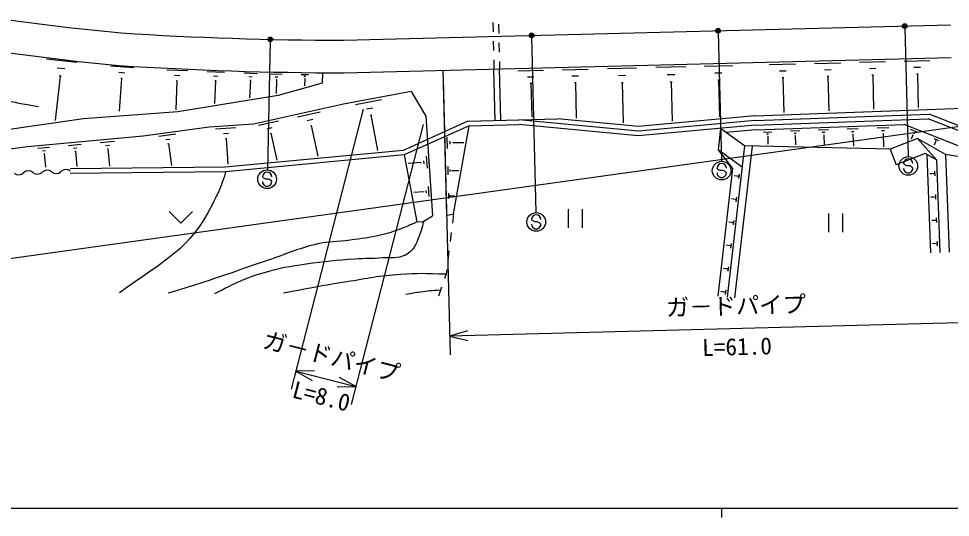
# Model space of a CAD drawing. Units: millimetres, scale not verified. Extents: x 0 to 700000, y -47500 to 447500.
# Drawn here: x 192680 to 292504, y 204000 to 257468 of the extents above; entities that cross this region are included whole.
import ezdxf
from ezdxf.enums import TextEntityAlignment as Align

# ---------------------------------------------------------------- set-up
doc = ezdxf.new("R2010")
doc.units = ezdxf.units.MM
doc.header["$LTSCALE"] = 1000
doc.header["$PDMODE"] = 32
doc.header["$PDSIZE"] = 500
for name, color, linetype, lineweight in [('M-STR-STRC', 7, 'Continuous', 25), ('M-TTL-BAND', 7, 'Continuous', 25), ('S-TTL', 7, 'Continuous', 25)]:
    doc.layers.add(name, color=color, linetype=linetype, lineweight=lineweight)
doc.styles.add('@ＭＳ ゴシック', font='')
doc.styles.add('ＭＳ ゴシック', font='')
doc.styles.get('@ＭＳ ゴシック').set_extended_font_data('@MS Gothic')
doc.styles.get('ＭＳ ゴシック').set_extended_font_data('MS Gothic')

msp = doc.modelspace()

# ---------------------------------------------------------------- linework, layer by layer
at = {"layer": 'M-STR-STRC'}
for p, q in [((267628, 256015), (267976, 242170)), ((287621, 256517), (287969, 242672)), ((219630, 255097), (219326, 241250)), ((247634, 255513), (248107, 236669)), ((287599, 241813), (287500, 241931)), ((287844, 241673), (287599, 241813)), ((288145, 241671), (287844, 241673)), ((288390, 241559), (288145, 241671)), ((267605, 241310), (267506, 241428)), ((267850, 241171), (267605, 241310)), ((268151, 241169), (267850, 241171)), ((268396, 241057), (268151, 241169)), ((268502, 240921), (268396, 241057)), ((288496, 241423), (288390, 241559)), ((218909, 240391), (218810, 240509)), ((219154, 240252), (218909, 240391)), ((219455, 240249), (219154, 240252)), ((219700, 240138), (219455, 240249)), ((219806, 240001), (219700, 240138)), ((247737, 235810), (247638, 235928)), ((247982, 235670), (247737, 235810)), ((248283, 235668), (247982, 235670)), ((248528, 235556), (248283, 235668)), ((248634, 235420), (248528, 235556))]:
    msp.add_line(p, q, dxfattribs=at)
for centre, radius in [((287618, 256667), 150), ((287618, 256667), 120), ((287618, 256667), 90), ((287618, 256667), 60), ((287618, 256667), 30), ((247630, 255663), 150), ((247630, 255663), 120), ((247630, 255663), 90), ((247630, 255663), 60), ((247630, 255663), 30), ((267624, 256165), 150), ((267624, 256165), 120), ((267624, 256165), 90), ((267624, 256165), 60), ((267624, 256165), 30), ((219633, 255247), 150), ((219633, 255247), 120), ((219633, 255247), 90), ((219633, 255247), 60), ((219633, 255247), 30), ((287994, 241672), 1000), ((268001, 241170), 1000), ((219304, 240251), 1000), ((248133, 235669), 1000)]:
    msp.add_circle(centre, radius, dxfattribs=at)
for centre, start, end in [((268006, 241425), 359.55488, 179.55488), ((288000, 241927), 359.55488, 179.55488), ((219310, 240505), 359.55488, 179.55488), ((268002, 240925), 179.55488, 359.55488), ((287996, 241427), 179.55488, 359.55488), ((219306, 240005), 179.55488, 359.55488), ((248138, 235924), 359.55488, 179.55488), ((248134, 235424), 179.55488, 359.55488)]:
    msp.add_arc(centre, 500, start, end, dxfattribs=at)
for p in [(287618, 256667), (247630, 255663), (267624, 256165), (219633, 255247)]:
    msp.add_point(p, dxfattribs=at)
at = {"layer": 'M-TTL-BAND'}
for p, q in [((40000, 205000), (579000, 205000)), ((268000, 205000), (268000, 204000))]:
    msp.add_line(p, q, dxfattribs=at)
at = {"layer": 'S-TTL'}
for p, q in [((449804, 267726), (171039, 228823)), ((227479, 255157), (292504, 256790)), ((243482, 257059), (243507, 256060)), ((244087, 256876), (244112, 255876)), ((243532, 255060), (243557, 254060)), ((244137, 254877), (244162, 253877)), ((198916, 252758), (195672, 253109)), ((227521, 251657), (292592, 253291)), ((243583, 253060), (243608, 252061)), ((244187, 252877), (244207, 252076)), ((273098, 252551), (275952, 252623)), ((277943, 252673), (280768, 252744)), ((282759, 252794), (285556, 252864)), ((287547, 252914), (290315, 252984)), ((197612, 252079), (196801, 252166)), ((205024, 252194), (202542, 252367)), ((204050, 251638), (203430, 251682)), ((210797, 251856), (208555, 251948)), ((214727, 251695), (212890, 251771)), ((218274, 251550), (216802, 251610)), ((225222, 251666), (225215, 250558)), ((238137, 251923), (238528, 236351)), ((243746, 246563), (243608, 252061)), ((244346, 246578), (244207, 252076)), ((246153, 251875), (248902, 251944)), ((250901, 251994), (253689, 252064)), ((255774, 252116), (258859, 252194)), ((260953, 252246), (264163, 252327)), ((266110, 252376), (269149, 252452)), ((267269, 251645), (268028, 251664)), ((274186, 251865), (274899, 251883)), ((279020, 251993), (279726, 252011)), ((283825, 252121), (284525, 252139)), ((288602, 252248), (289294, 252266)), ((288879, 251563), (289052, 251567)), ((288966, 251565), (289057, 247929)), ((197119, 251311), (196602, 246530)), ((197220, 251300), (197017, 251322)), ((203697, 251040), (203453, 247537)), ((203774, 251034), (203619, 251045)), ((209933, 251330), (209373, 251353)), ((209630, 250781), (209504, 247706)), ((209700, 250778), (209560, 250784)), ((214020, 251264), (213560, 251283)), ((213771, 250814), (213671, 248369)), ((213829, 250812), (213714, 250817)), ((217707, 251205), (217339, 251220)), ((217507, 250844), (217431, 248984)), ((217553, 250842), (217461, 250846)), ((220897, 251478), (219703, 251496)), ((220445, 251187), (220147, 251191)), ((220329, 250890), (220254, 250891)), ((220291, 250890), (220271, 249450)), ((223729, 251437), (222954, 251449)), ((223435, 251248), (223242, 251251)), ((223360, 251055), (223311, 251056)), ((223336, 251056), (223324, 250278)), ((238162, 250924), (238903, 221418)), ((247201, 251213), (247888, 251231)), ((251964, 251323), (252661, 251341)), ((252243, 250633), (252417, 250637)), ((252330, 250635), (252427, 246782)), ((256950, 251374), (257722, 251393)), ((257259, 250610), (257452, 250615)), ((257355, 250612), (257464, 246295)), ((262177, 251474), (262980, 251494)), ((262498, 250679), (262699, 250684)), ((262598, 250682), (262704, 246472)), ((267573, 250892), (267763, 250897)), ((267668, 250894), (267767, 246935)), ((274471, 251158), (274650, 251162)), ((274561, 251160), (274655, 247396)), ((279303, 251294), (279479, 251298)), ((279391, 251296), (279484, 247575)), ((284105, 251429), (284280, 251433)), ((284193, 251431), (284285, 247752)), ((225215, 250558), (220491, 249237)), ((234736, 249668), (227479, 248287)), ((234736, 249668), (236310, 247002)), ((247476, 250532), (247648, 250537)), ((247562, 250535), (247653, 246911)), ((220491, 249237), (209721, 247474)), ((228759, 248276), (231544, 248806)), ((227479, 248287), (217845, 246168)), ((229576, 247765), (221884, 217734)), ((229936, 247779), (230632, 247911)), ((271541, 247030), (293871, 247857)), ((199643, 246718), (186795, 244891)), ((209721, 247474), (199643, 246718)), ((222552, 246947), (224968, 247479)), ((223591, 246543), (224195, 246675)), ((230329, 247132), (230503, 247165)), ((230416, 247149), (231142, 243334)), ((236310, 247002), (237029, 236314)), ((240822, 246489), (250397, 246730)), ((259075, 245388), (246276, 246626)), ((259076, 245890), (250397, 246730)), ((271541, 247030), (259076, 245890)), ((271573, 246531), (290228, 247222)), ((271605, 246032), (290143, 246718)), ((295557, 244595), (290143, 246718)), ((295652, 245095), (290228, 247222)), ((213092, 245846), (206027, 244883)), ((217845, 246168), (213092, 245846)), ((213756, 245641), (215938, 245788)), ((218373, 246028), (220533, 246503)), ((219302, 245666), (219842, 245785)), ((223950, 245989), (224101, 246022)), ((224026, 246005), (224748, 242723)), ((236013, 246116), (228321, 216085)), ((240822, 246489), (233866, 243343)), ((240936, 245992), (233996, 242854)), ((239270, 236537), (240936, 245992)), ((240936, 245992), (246258, 246125)), ((259073, 244885), (246258, 246125)), ((271605, 246032), (259073, 244885)), ((271573, 246531), (259075, 245388)), ((267887, 245692), (267624, 243410)), ((270462, 243818), (267887, 245692)), ((271637, 245533), (287555, 246122)), ((278373, 245532), (279448, 245572)), ((281462, 245646), (282630, 245690)), ((284647, 245764), (285910, 245811)), ((293993, 243597), (287555, 246122)), ((288200, 245600), (289083, 245254)), ((206027, 244883), (193631, 243727)), ((207692, 244858), (209516, 245106)), ((214611, 245151), (215156, 245187)), ((214852, 244619), (214989, 244628)), ((214920, 244624), (215106, 241881)), ((219623, 245170), (219758, 245200)), ((219690, 245185), (220325, 242301)), ((238567, 244760), (238597, 243554)), ((271637, 245533), (268500, 245246)), ((272466, 245313), (273363, 245346)), ((272811, 245102), (273035, 245110)), ((272903, 244881), (272959, 244883)), ((272931, 244882), (272964, 244009)), ((275375, 245421), (276359, 245457)), ((275753, 245189), (275999, 245198)), ((275855, 244946), (275916, 244948)), ((275886, 244947), (275923, 243941)), ((278786, 245278), (279055, 245288)), ((278897, 245013), (278964, 245016)), ((278930, 245015), (278973, 243870)), ((281911, 245371), (282203, 245381)), ((282032, 245083), (282105, 245085)), ((282068, 245084), (282116, 243797)), ((285132, 245466), (285448, 245478)), ((285262, 245154), (285341, 245157)), ((285302, 245156), (285355, 243722)), ((288995, 244619), (286048, 243456)), ((288468, 244986), (288293, 244539)), ((288441, 244997), (288496, 244975)), ((288445, 245250), (288665, 245164)), ((291014, 242319), (288995, 244619)), ((291993, 242913), (288995, 244619)), ((290739, 244605), (291256, 244402)), ((193631, 243727), (184383, 242442)), ((194721, 243577), (195986, 243695)), ((198001, 243883), (199389, 244013)), ((198554, 243585), (198901, 243617)), ((201409, 244201), (202939, 244344)), ((202018, 243872), (202401, 243908)), ((208438, 244495), (208894, 244557)), ((208671, 244062), (208785, 244078)), ((208728, 244070), (209049, 241715)), ((238880, 244315), (238888, 244014)), ((239184, 244210), (239186, 244135)), ((239185, 244172), (240372, 244202)), ((270462, 243818), (268594, 227610)), ((271265, 243799), (269388, 227518)), ((286048, 243456), (270462, 243818)), ((290896, 244245), (290760, 243899)), ((290880, 244252), (290912, 244239)), ((290882, 244400), (291011, 244349)), ((195225, 243305), (195541, 243335)), ((195373, 243000), (195452, 243008)), ((195412, 243004), (195547, 241557)), ((198716, 243250), (198803, 243258)), ((198760, 243254), (198913, 241612)), ((202197, 243503), (202293, 243512)), ((202245, 243508), (202419, 241648)), ((233866, 243343), (214816, 241526)), ((233996, 242854), (214843, 241026)), ((233996, 242854), (235346, 235683)), ((236348, 242705), (236434, 241433)), ((270199, 241536), (267624, 243410)), ((267624, 243410), (269175, 241383)), ((286048, 243456), (286709, 241782)), ((289809, 243005), (286709, 241782)), ((291014, 242319), (289809, 243005)), ((289992, 242901), (290379, 232361)), ((291993, 242913), (292378, 232434)), ((294836, 242422), (291993, 242913)), ((235755, 242026), (234421, 241936)), ((235752, 242066), (235758, 241986)), ((236062, 242207), (236084, 241889)), ((238646, 241616), (238668, 240728)), ((291014, 242319), (291378, 232398)), ((214816, 241526), (198210, 241356)), ((214843, 241026), (198215, 240856)), ((238877, 241288), (238882, 241066)), ((239101, 241211), (239102, 241155)), ((239101, 241183), (239843, 241202)), ((269175, 241383), (267600, 227724)), ((269587, 240590), (269338, 240619)), ((269589, 240606), (269585, 240575)), ((269718, 240638), (269704, 240514)), ((269864, 240810), (269807, 240313)), ((290568, 240838), (290318, 240829)), ((290568, 240853), (290569, 240822)), ((290691, 240905), (290695, 240780)), ((290809, 241097), (290827, 240597)), ((236062, 238899), (235006, 238828)), ((236060, 238933), (236064, 238866)), ((236323, 239052), (236341, 238782)), ((236566, 239475), (236638, 238396)), ((238718, 238773), (238733, 238173)), ((290901, 238599), (290919, 238099)), ((238873, 238552), (238877, 238402)), ((239025, 238500), (239026, 238462)), ((239025, 238481), (239366, 238489)), ((269301, 238107), (269052, 238136)), ((269302, 238122), (269299, 238091)), ((269432, 238155), (269418, 238030)), ((269578, 238327), (269520, 237830)), ((290660, 238340), (290410, 238330)), ((290659, 238355), (290661, 238324)), ((290783, 238407), (290787, 238282)), ((208823, 236794), (210073, 235544)), ((211323, 236794), (210073, 235544)), ((251558, 237034), (251558, 235034)), ((253058, 237034), (253058, 235034)), ((235346, 235683), (236008, 235717)), ((236008, 235717), (237029, 236314)), ((238528, 236351), (239270, 236537)), ((239270, 236537), (239149, 235544)), ((269014, 235623), (268766, 235652)), ((269016, 235639), (269012, 235608)), ((269146, 235671), (269131, 235547)), ((269291, 235843), (269234, 235346)), ((279442, 236581), (279442, 234581)), ((280942, 236581), (280942, 234581)), ((290752, 235841), (290502, 235832)), ((290751, 235857), (290752, 235826)), ((290874, 235908), (290879, 235783)), ((290992, 236100), (291011, 235601)), ((239028, 234552), (238907, 233559)), ((291084, 233602), (291102, 233102)), ((268728, 233140), (268480, 233168)), ((268730, 233155), (268726, 233124)), ((268859, 233188), (268845, 233063)), ((269005, 233360), (268948, 232863)), ((290843, 233343), (290594, 233334)), ((290843, 233359), (290844, 233327)), ((290966, 233410), (290971, 233285)), ((238786, 232566), (238664, 231574)), ((268442, 230656), (268193, 230685)), ((268443, 230672), (268440, 230641)), ((268573, 230704), (268559, 230580)), ((268719, 230876), (268661, 230379)), ((238479, 230059), (238320, 229613)), ((238543, 230581), (238479, 230059)), ((237984, 228671), (237647, 227729)), ((268155, 228173), (267907, 228201)), ((268157, 228188), (268153, 228157)), ((268287, 228220), (268272, 228096)), ((268432, 228392), (268375, 227896)), ((300336, 225021), (238853, 223417)), ((240771, 223985), (238853, 223417)), ((238853, 223417), (240798, 222950)), ((224380, 219694), (222380, 219672)), ((222380, 219672), (228817, 218023)), ((222380, 219672), (224123, 218691)), ((228817, 218023), (227074, 219004)), ((226817, 218001), (228817, 218023))]:
    msp.add_line(p, q, dxfattribs=at)
for centre, radius, start, end in [((228291, 518284), 263500, 244.90605, 264.6401), ((228291, 518284), 267000, 244.90605, 264.65108), ((227888, 631575), 376419, 266.31226, 269.93778), ((227888, 631575), 379919, 266.30456, 269.94471), ((192698, 241447), 725, 228.30876, 315.5144), ((193733, 240431), 725, 48.30876, 135.5144), ((194697, 241514), 725, 228.30876, 315.5144), ((195732, 240498), 725, 48.30876, 135.5144), ((196696, 241581), 725, 228.30876, 315.5144), ((197731, 240565), 725, 48.30876, 135.5144)]:
    msp.add_arc(centre, radius, start, end, dxfattribs=at)
for points, knots in [([(140550, 263865), (145251, 262286), (146513, 261883), (150275, 260452), (153027, 259405), (154498, 258637), (157275, 257660), (159467, 256889), (160732, 256567), (162944, 255856), (164757, 255274), (165751, 254875), (167582, 254353), (169710, 253747), (170934, 253526), (173079, 252979), (176170, 252192), (177880, 251665), (180981, 250918), (184835, 249989), (187009, 249524), (190901, 248771), (192426, 248476), (192918, 248376), (194809, 248041)], [0, 0, 0, 0, 1, 1, 1, 2, 2, 2, 3, 3, 3, 4, 4, 4, 5, 5, 5, 6, 6, 6, 7, 7, 7, 8, 8, 8, 8]), ([(214843, 241026), (214429, 239435), (214068, 238831), (213406, 237498), (211032, 232718), (208275, 231548), (203503, 228084)], [0, 0, 0, 0, 1, 1, 1, 2, 2, 2, 2]), ([(235346, 235683), (234559, 235299), (234321, 235191), (233642, 234931), (232803, 234609), (232314, 234471), (231441, 234258), (230194, 233955), (229471, 233898), (228201, 233708), (226798, 233498), (225976, 233603), (224594, 233280), (222513, 232793), (221424, 232248), (219398, 231568), (216742, 230677), (215279, 230103), (212612, 229245), (211087, 228755), (210595, 228597), (208699, 228023)], [0, 0, 0, 0, 1, 1, 1, 2, 2, 2, 3, 3, 3, 4, 4, 4, 5, 5, 5, 6, 6, 6, 7, 7, 7, 7]), ([(236008, 235717), (235911, 235010), (235837, 234728), (235598, 234136), (235234, 233232), (235005, 232550), (234131, 232119), (233268, 231693), (232644, 231898), (231686, 231813), (230519, 231709), (229858, 231777), (228690, 231691), (226655, 231540), (225514, 231430), (223494, 231140), (221709, 230885), (220701, 230726), (218970, 230223), (216802, 229594), (216018, 229154), (213651, 227961)], [0, 0, 0, 0, 1, 1, 1, 2, 2, 2, 3, 3, 3, 4, 4, 4, 5, 5, 5, 6, 6, 6, 7, 7, 7, 7]), ([(238479, 230059), (236189, 230148), (235491, 230157), (233581, 230040), (231319, 229901), (230073, 229595), (227834, 229245), (225173, 228830), (224306, 228654), (221048, 228023)], [0, 0, 0, 0, 1, 1, 1, 2, 2, 2, 3, 3, 3, 3]), ([(237868, 228346), (236845, 228281), (236554, 228270), (235721, 228154), (235112, 228068), (234903, 228033), (234169, 227889)], [0, 0, 0, 0, 1, 1, 1, 2, 2, 2, 2])]:
    msp.add_open_spline(points, degree=3, knots=knots, dxfattribs=at)

# ---------------------------------------------------------------- texts
at = {"layer": 'S-TTL', "style": 'ＭＳ ゴシック'}
for rotation, p in [(1.494, (269569, 225219)), (345.633, (225847, 219816))]:
    msp.add_text('ガ－ドパイプ', height=1833, rotation=rotation, dxfattribs=at).set_placement(p, align=Align.BOTTOM_CENTER)
at = {"layer": 'S-TTL', "style": '@ＭＳ ゴシック'}
for s, rotation, p in [('L=61.0', 1.494, (269621, 223219)), ('L=8.0', 345.633, (225351, 217878))]:
    msp.add_text(s, height=1833, rotation=rotation, dxfattribs=at).set_placement(p, align=Align.TOP_CENTER)

doc.saveas('drawing.dxf')
